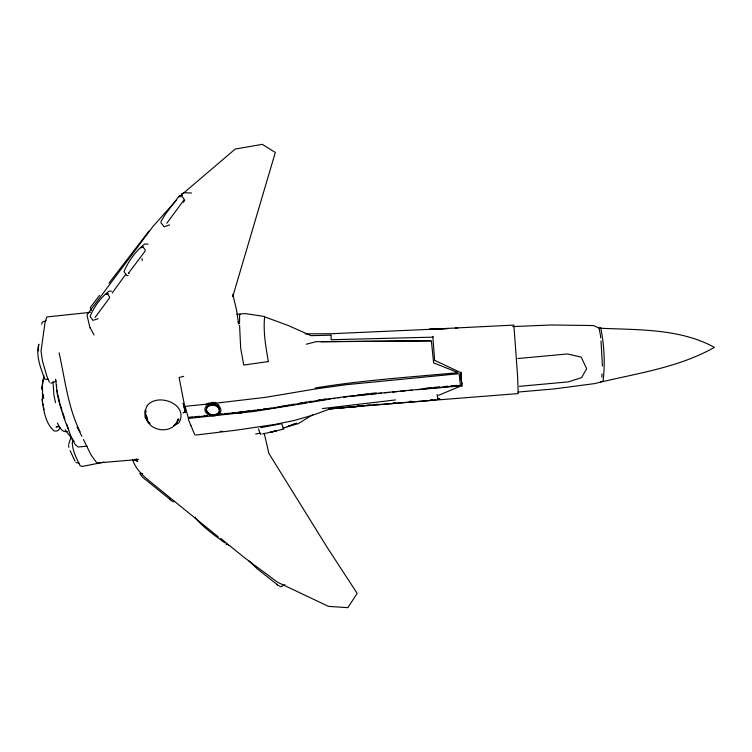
<?xml version="1.0" encoding="UTF-8"?>
<svg xmlns="http://www.w3.org/2000/svg" width="752" height="752" viewBox="0 0 752 752"><rect width="100%" height="100%" fill="white"/><g stroke="black" fill="none" stroke-linecap="round" stroke-linejoin="round"><path stroke-width="1.13" d="M53.054 381.715L53.871 394.725L55.507 402.658M331.143 335.044L331.115 339.725L432.908 337.159L432.814 336.332L434.6 359.973M601.873 377.156L602.051 373.866M185.377 412.519L183.375 412.425C182.501 414.098 184.71 410.987 185.377 412.519L183.187 403.26L185.415 412.293M321.254 341.784L431.394 340.825L433.613 362.868L457.639 372.437L457.207 372.729C409.812 377.222 362.163 380.192 315.163 388.013M42.488 386.989L42.488 400.703M72.324 443.501L72.615 440.446M38.136 350.77L38.784 344.19C35.635 356.157 40.796 368.16 44.782 379.187L48.231 379.431M41.858 389.207L43.851 375.662M41.868 388.822L42.883 380.08M41.774 324.253L42.093 322.176L46.069 320.728M146.114 410.62C144.713 415.226 146.104 420.453 150.024 423.385M147.204 405.685C157.666 392.206 189.56 404.275 178.854 422.944L173.75 425.547M206.49 408.43L206.405 410.517L207.937 412.669M68.676 444.272L71.064 437.326M232.753 296.617L275.317 152.468L262.288 144.337L235.216 149.065L180.997 195.257M264.572 317.25C263.162 331.98 265.813 346.926 268.323 361.449M177.209 421.129L178.083 418.977C174.248 435.502 146.067 432.165 146.358 415.16L147.73 419.719M178.901 419.099L176.457 423.451L174.408 425.209M147.138 405.751L144.798 411.335L145.117 417.247L148.003 421.975L149.648 423.15L148.041 422.013M183.488 202.241L184.832 200.023M112.189 292.979L125.951 274.048M60.104 427.869L58.355 430.238L56.588 431.093L54.182 430.99C45.223 423.404 43.738 410.094 41.943 399.143M195.332 517.085L194.918 517.639C203.491 527.443 214.423 535.264 224.895 542.906M284.453 427.409L283.288 428.161L281.643 423.63L260.709 427.691M99.508 295.404L90.334 307.465L91.547 310.397M148.905 231.174L108.965 283.166M179.502 195.605L165.337 214.292L161.219 221.032L160.919 222.742L164.19 226.794L169.576 224.923M166.812 223.231L183.892 200.182L184.014 198.97L181.401 195.548L180.16 196.761M458.551 386.566L458.964 386.058M95.062 317.476L109.472 297.999L109.566 296.899L107.348 293.534L105.534 294.549M176.231 200.361L152.966 226.446L86.959 314.956L90.061 328.239M261.113 433.819L260.418 434.299L258.434 428.884M179.23 196.921L180.518 195.633L182.332 195.388M140.821 247.803L142.795 246.628L145.202 250.021L145.098 251.177L128.301 273.418L129.175 273.267M141.705 247.652L142.88 246.506M106.38 294.408L108.194 293.393M430.633 340.797L316.216 341.662L306.327 344.219M312.616 414.794L298.262 423.639L287.17 426.741L296.504 423.216L282.959 428.339M284.989 584.624L280.891 586.795L276.576 584.483M181.711 193.687L184.541 192.709L191.563 193.02M461.878 385.569L438.529 395.355M602.578 381.499L603.029 381.311C605.313 363.573 604.11 344.66 600.698 327.43M98.155 318.679L92.957 320.361L90.09 316.451C94 306.91 100.843 297.284 109.134 291.062L111.446 291.127M601.28 381.612L600.416 381.79M50.845 383.257L56.221 381.189M58.214 426.149L55.996 426.957L59.446 426.638M283.861 429.025L270.081 432.315L276.473 430.793L272.365 431.798M183.685 376.338L179.145 377.532L182.341 394.396M271.886 431.911L262.702 433.923M103.851 462.179L82.25 466.437L80.173 465.798C76.789 458.739 72.681 451.407 72.361 443.445M289.539 404.99L278.099 406.926M291.832 404.576L294.117 404.162M255.699 433.989L260.277 433.19M307.483 402.856L254.129 411.438L188.517 418.432M309.749 402.461L330.166 399.049M299.841 403.128L302.125 402.743M304.41 402.367L306.694 401.982M308.978 401.606L311.262 401.22M332.44 398.673L334.706 398.306M268.953 408.364L271.237 408.007M273.521 407.65L275.815 407.283M318.115 400.12L320.399 399.773M322.683 399.425L326.105 398.908M268.229 361.59L243.742 365.04L240.687 348.326L239.578 325.4M251.807 410.724L255.238 410.263M257.522 409.953L260.953 409.483M263.238 409.173L266.659 408.703M220.148 431.498L222.432 431.216M195.614 435.107L237.021 430.069L274.696 424.466L294.032 420.528L313.048 415.104L329.94 408.947L363.921 405.93L328.53 408.909L435.991 400.017M322.354 408.59L395.477 399.923M239.268 412.19L249.532 410.996M338.109 397.855L340.374 397.601M343.777 397.216L347.18 396.83M349.454 396.577L381.255 393.136M358.084 394.856L361.515 394.48M363.799 394.227L368.377 393.728M370.661 393.484L376.385 392.864M90.315 312.362L46.821 316.949L44.97 322.815L41.022 351.25L42.488 361.016L46.925 376.47L49.406 382.307M209.122 403.89L185.133 406.353L188.169 417.445L192.7 416.975M213.69 403.42L265.315 397.366L313.687 389.235L345.892 384.723L459.199 373.678L460.327 385.071M194.965 416.749L199.506 416.279M204.036 415.818L207.449 415.471M217.666 414.427L222.207 413.967M188.235 417.727L204.112 416.11M224.481 413.732L229.031 413.271M232.443 412.933L235.855 412.585M219.998 414.493L269.16 408.684L317.353 400.572L348.458 396.219L459.961 385.409M67.219 431.488C61.833 432.983 59.483 426.685 57.368 422.991M384.667 392.807L389.216 392.365M392.629 392.027L397.188 391.585M400.609 391.266L405.168 390.843M408.59 390.523L412.011 390.203M332.487 408.148L334.753 407.941M425.735 388.145L431.498 387.628M433.801 387.421L439.563 386.904M87.091 446.199L78.095 447.008L75.087 444.376L71.919 438.773L63.967 417.924L59.511 403.702L57.19 393.691L55.648 379.196M417.708 389.677L458.532 386.077M357.435 405.864L359.71 405.666L357.35 405.854M331.829 408.364L336.454 407.951M341.088 407.537L344.557 407.227M349.191 406.804L352.66 406.494M357.285 406.08L361.919 405.666M366.544 405.253L370.022 404.943M375.803 404.426L378.115 404.219M393.164 402.875L395.477 402.668M444.169 386.49L447.628 386.19M451.097 385.889L456.868 385.381M517.931 392.074L554.102 388.916L594.55 383.614C634.876 373.528 677.646 368.217 714.4 347.368C680.118 328.539 638.721 329.968 600.669 328.267M409.389 401.436L411.72 401.239M437.41 399.058L439.751 398.861M517.752 358.535L567.375 353.966L581.155 357.097L586.663 368.753L581.569 377.645L568.164 381.903L519.388 386.331M437.88 399.274L437.128 394.452M430.36 399.82L432.691 399.65M437.373 399.293L439.713 399.124M349.793 406.785L354.474 406.437M357.98 406.174L363.827 405.742M366.168 405.563L518.231 393.578L517.583 375.915L513.86 325.108L429.364 329.291L447.449 328.568M512.732 326.584L551.329 324.986L593.384 325.541L599.532 328.257M448.277 328.502L331.613 333.719L305.199 333.86M330.589 335.195L310.999 335.655L288.054 325.419L265.155 317.043M232.152 413.149L239.014 413.243M232.18 413.064L241.307 413.233M127.088 275.523L128.066 275.561M148.059 244.09L144.685 244.024C135.774 250.877 128.357 261.226 124.033 271.547L126.327 275.138M236.955 314.186L240.292 314.383M75.971 462.612L78.998 462.988M142.617 473.553L140.304 473.234L139.891 473.807L142.626 477.276L170.206 499.516M264.525 316.479L245.368 313.622L239.597 313.988L239.54 323.51M136.065 459.002L138.274 459.51L96.886 462.978L91.199 455.223L83.434 439.506M228.411 545.003L226.023 544.241M174.238 501.866L171.757 501.048L169.538 499.281M277.469 584.765L257.438 569.01L248.856 560.898M134.57 460.008L137.701 461.399L135.849 459.98M434.665 360.311L460.647 372.56L461.944 386.368M220.571 538.347L244.635 557.815L277.573 582.255L328.53 606.375L347.866 607.663L357.162 593.337L327.75 548.302L268.896 453.456L264.225 433.321M218.277 536.9L149.169 480.772C142.072 475.123 135.322 468.242 132.484 459.425M598.902 327.28L600.472 335.401M74.128 441.443L65.142 429.712M80.097 431.855C68 407.424 64.973 379.309 59.126 352.848M90.193 327.787L94.047 334.988M81.874 436.367L77.212 426.939L77.531 428.302M70.133 450.692L75.059 461.192M194.721 434.665L190.764 425.2M190.858 425.651L188.235 418.92M218.926 407.828L219.565 410.395M66.768 424.269L68.705 429.561M62.557 412.171L64.926 419.108M60.085 403.984L61.937 410.122M238.064 321.875L238.704 324.093L236.354 309.194L232.829 294.389M57.829 394.556L59.775 402.959M184.569 405.525L182.388 394.65M42.714 402.912L43.146 405.187M43.588 407.471L44.02 409.755M56.428 384.949L56.72 387.092M57.152 390.297L57.584 393.503M68.582 445.532L68.799 447.327M600.453 335.824L600.688 337.921M460.967 372.127L461.239 374.919M461.935 382.242L462.113 384.14M601.008 340.976L602.437 366.092M460.628 372.494L461.249 380.7M43.362 394.377L43.663 398.381M142.1 258.613L142.25 260.671M208.614 405.544A6.627 5.32 7.5 0 1 210.071 404.849M205.766 404.971A8.761 6.477 5.5 0 1 209.197 402.912M211.368 402.461A8.761 6.477 5.5 0 1 215.909 402.912M207.759 404.191A8.046 5.941 5.5 0 1 215.674 403.401M217.544 404.191A8.046 5.941 5.5 0 1 219.114 405.29M206.621 408.186C204.638 414.944 216.303 417.51 219.18 411.955C221.22 405.178 209.47 402.583 206.621 408.186M457.62 328.163L455.364 328.257L457.62 328.163M209.178 413.807A6.655 4.916 5.5 0 0 219.546 410.564A6.655 4.916 5.5 0 0 210.043 405.337A6.655 4.916 5.5 0 0 209.178 413.807M208.389 414.615A8.056 5.941 5.5 0 0 220.938 410.695A8.056 5.941 5.5 0 0 209.441 404.379A8.056 5.941 5.5 0 0 208.389 414.615"/></g></svg>
